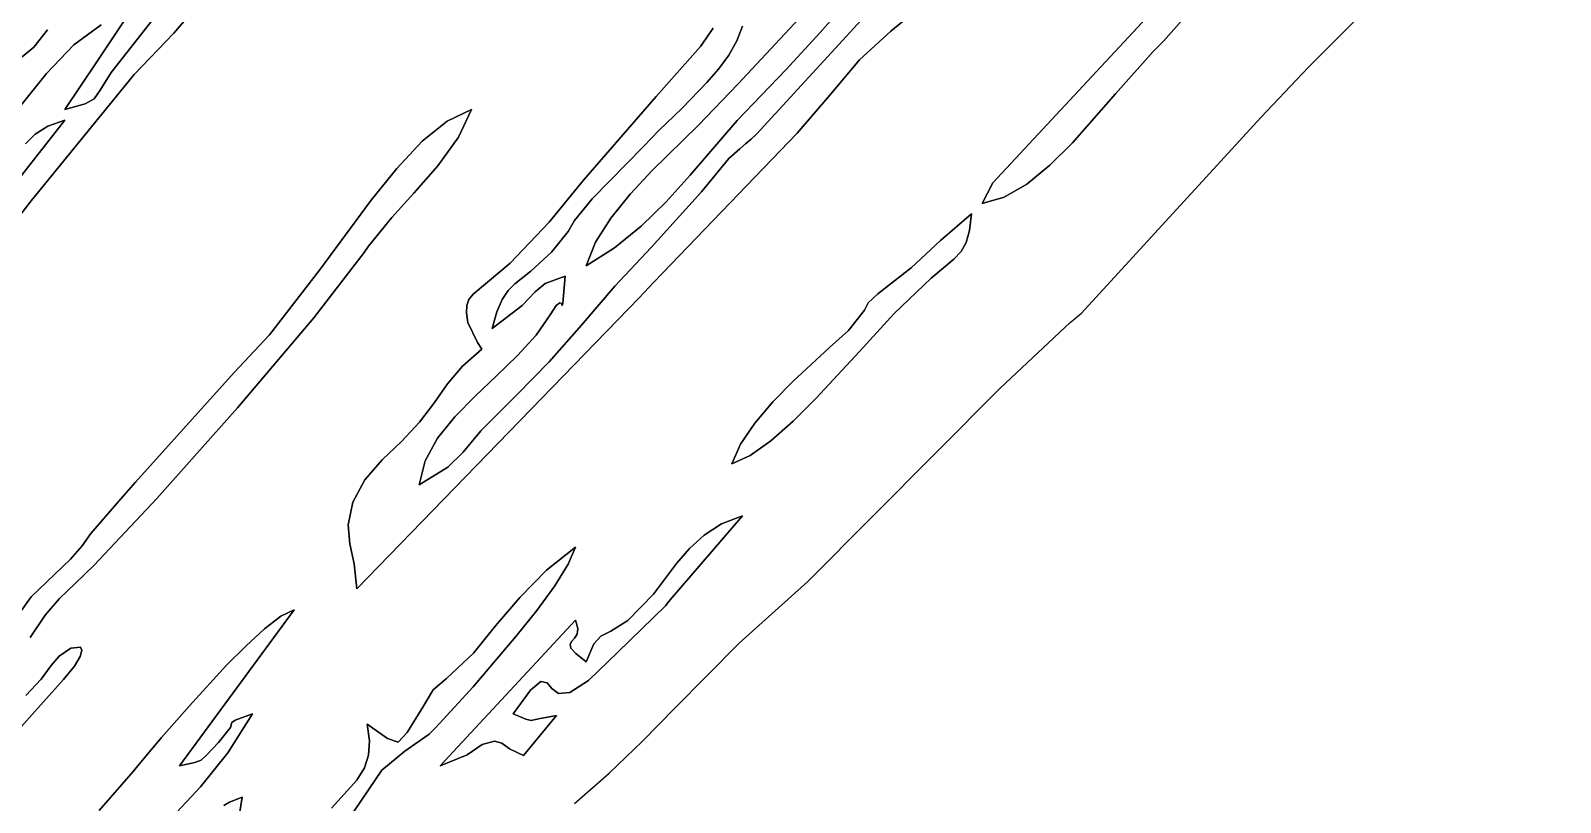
# Model space of a CAD drawing. Extents: x -7.8 to 4, y -2.2 to 5.8.
# Drawn here: x -5.6574 to -5.3056, y 3.2136 to 3.3911 of the extents above; entities that cross this region are included whole.
import ezdxf

# ---------------------------------------------------------------- set-up
doc = ezdxf.new("R2010")
doc.units = 0
doc.layers.add('LAYER_1', color=7, linetype='CONTINUOUS')

msp = doc.modelspace()

# ---------------------------------------------------------------- linework, layer by layer
at = {"layer": 'LAYER_1'}
for points in [[(-5.53235, 3.21335), (-5.52435, 3.22033), (-5.51671, 3.22765), (-5.50929, 3.23516), (-5.49446, 3.2502), (-5.47862, 3.26437), (-5.43443, 3.30885), (-5.41835, 3.32392), (-5.41571, 3.32607), (-5.37446, 3.37109), (-5.36353, 3.38267), (-5.35294, 3.39328), (-5.34219, 3.40463), (-5.33076, 3.41846), (-5.27235, 3.48705)], [(-5.4623, 3.40602), (-5.4758, 3.39063), (-5.48369, 3.38207), (-5.49492, 3.37041), (-5.50573, 3.35783), (-5.51126, 3.35174), (-5.51701, 3.34609), (-5.52311, 3.3411), (-5.52966, 3.33698), (-5.52746, 3.34243), (-5.52396, 3.34795), (-5.5195, 3.35347), (-5.51443, 3.35893), (-5.5038, 3.36938), (-5.49479, 3.3788), (-5.44384, 3.43335)], [(-5.61413, 3.40263), (-5.62445, 3.39054), (-5.63359, 3.38101), (-5.65722, 3.35191), (-5.66463, 3.34254)], [(-5.38977, 3.39668), (-5.39684, 3.38868), (-5.39924, 3.38628), (-5.40793, 3.37655), (-5.41783, 3.3653), (-5.42303, 3.36013), (-5.42828, 3.35581), (-5.43349, 3.35275), (-5.4386, 3.35136), (-5.4386, 3.35136), (-5.43614, 3.35609), (-5.39455, 3.40077)], [(-5.6351, 3.39449), (-5.64229, 3.38371), (-5.64948, 3.37293), (-5.64483, 3.37423), (-5.64274, 3.37537), (-5.64136, 3.37742), (-5.63883, 3.38146), (-5.62587, 3.39795)], [(-5.45458, 3.395), (-5.45959, 3.39096), (-5.46681, 3.38436), (-5.47363, 3.37626), (-5.4811, 3.3675), (-5.51398, 3.33328), (-5.51748, 3.32959), (-5.58238, 3.26269), (-5.58299, 3.26843), (-5.58394, 3.27302), (-5.58434, 3.27742), (-5.58328, 3.28261), (-5.58049, 3.2878), (-5.57654, 3.29234), (-5.57213, 3.29661), (-5.56798, 3.30102), (-5.56454, 3.30558), (-5.56148, 3.30986), (-5.55808, 3.31391), (-5.55362, 3.31781), (-5.55458, 3.31938), (-5.55681, 3.32397), (-5.55716, 3.32614), (-5.55709, 3.32783), (-5.55658, 3.32921), (-5.55563, 3.33045), (-5.55231, 3.33324), (-5.54707, 3.3376), (-5.53813, 3.34705), (-5.53022, 3.35671), (-5.51353, 3.37596), (-5.50335, 3.38742), (-5.50041, 3.39163)], [(-5.49371, 3.39209), (-5.49496, 3.38876), (-5.49683, 3.38547), (-5.49918, 3.38225), (-5.50185, 3.37913), (-5.50759, 3.37328), (-5.5129, 3.36815), (-5.51641, 3.36447), (-5.52823, 3.35241), (-5.53233, 3.34741), (-5.53378, 3.34485), (-5.53762, 3.34015), (-5.54238, 3.33578), (-5.54607, 3.33288), (-5.5476, 3.33129), (-5.54894, 3.32922), (-5.55015, 3.32643), (-5.55122, 3.3226), (-5.54435, 3.32784), (-5.54135, 3.33097), (-5.53908, 3.33292), (-5.53445, 3.33458), (-5.53502, 3.3284), (-5.53511, 3.32785), (-5.53528, 3.3283), (-5.53569, 3.3285), (-5.53649, 3.3279), (-5.53778, 3.32593), (-5.54115, 3.32107), (-5.54545, 3.31635), (-5.55026, 3.3117), (-5.55519, 3.30703), (-5.55983, 3.30226), (-5.56379, 3.29733), (-5.56664, 3.29215), (-5.568, 3.28665), (-5.568, 3.28665), (-5.56145, 3.29065), (-5.55794, 3.29412), (-5.55385, 3.29902), (-5.54554, 3.30732), (-5.53811, 3.31487), (-5.53073, 3.32335), (-5.52304, 3.33228), (-5.51468, 3.34117), (-5.50311, 3.35398), (-5.49684, 3.36167), (-5.4943, 3.36393), (-5.493, 3.36502), (-5.49171, 3.36613), (-5.49047, 3.36728), (-5.46292, 3.39724)], [(-5.65993, 3.37349), (-5.65372, 3.38124), (-5.64743, 3.3878), (-5.64118, 3.39245)], [(-5.65348, 3.39129), (-5.65663, 3.38727), (-5.65935, 3.38506)], [(-5.69796, 3.30878), (-5.64948, 3.37053), (-5.65346, 3.36909), (-5.65635, 3.36727), (-5.65853, 3.36506)], [(-5.67823, 3.23154), (-5.65723, 3.26086), (-5.65723, 3.26086), (-5.64822, 3.26948), (-5.64555, 3.27255), (-5.64357, 3.27541), (-5.63663, 3.28339), (-5.63326, 3.28721), (-5.61056, 3.31244), (-5.60243, 3.32108), (-5.59092, 3.33601), (-5.5791, 3.35209), (-5.57319, 3.35941), (-5.56735, 3.36563), (-5.56161, 3.37029), (-5.55602, 3.37293), (-5.55896, 3.36657), (-5.56374, 3.36002), (-5.56924, 3.35372), (-5.57431, 3.34809), (-5.57971, 3.3415), (-5.58068, 3.34007), (-5.59228, 3.32501), (-5.60981, 3.30429), (-5.62832, 3.28346), (-5.64285, 3.26804), (-5.6471, 3.26394), (-5.65071, 3.26044), (-5.65405, 3.25662), (-5.65749, 3.25153)], [(-5.58822, 3.21228), (-5.58237, 3.21867), (-5.58063, 3.22151), (-5.57967, 3.22444), (-5.57945, 3.22771), (-5.57998, 3.23154), (-5.57998, 3.23154), (-5.57528, 3.22827), (-5.57284, 3.22746), (-5.57078, 3.22968), (-5.56722, 3.23545), (-5.56481, 3.23946), (-5.56176, 3.24207), (-5.55557, 3.24787), (-5.55046, 3.25417), (-5.54487, 3.26072), (-5.53874, 3.26695), (-5.53206, 3.27228), (-5.53376, 3.26838), (-5.53687, 3.26341), (-5.541, 3.25774), (-5.54577, 3.25172), (-5.55564, 3.24017), (-5.56336, 3.23169), (-5.56452, 3.23046), (-5.56574, 3.22928), (-5.57132, 3.22537), (-5.57662, 3.22099), (-5.58433, 3.20953)], [(-5.64159, 3.21167), (-5.63379, 3.22064), (-5.63162, 3.22327), (-5.62725, 3.22848), (-5.62085, 3.23576), (-5.61231, 3.24511), (-5.60785, 3.24961), (-5.60361, 3.25349), (-5.59983, 3.25638), (-5.59676, 3.2579), (-5.62312, 3.22195), (-5.61962, 3.22278), (-5.61814, 3.22326), (-5.61691, 3.22444), (-5.61417, 3.22738), (-5.61142, 3.23078), (-5.61109, 3.23198), (-5.61034, 3.23252), (-5.60634, 3.23394), (-5.61204, 3.22494), (-5.61832, 3.21715), (-5.63241, 3.20204)], [(-5.65848, 3.23819), (-5.65494, 3.24194), (-5.65264, 3.24504), (-5.65085, 3.24722), (-5.6481, 3.24903), (-5.64594, 3.24928), (-5.64559, 3.24856), (-5.64598, 3.24715), (-5.64732, 3.24494), (-5.64981, 3.24182), (-5.65511, 3.23594), (-5.66085, 3.22947)], [(-5.61294, 3.21283), (-5.61165, 3.21364), (-5.60874, 3.21476), (-5.60962, 3.20904)]]:
    msp.add_lwpolyline(points, dxfattribs=at)
at = {"layer": 'LAYER_1', "color": 7}
for points in [[(-5.44384, 3.43335), (-5.49479, 3.3788), (-5.5038, 3.36938), (-5.51443, 3.35893), (-5.5195, 3.35347), (-5.52396, 3.34795), (-5.52746, 3.34243), (-5.52966, 3.33698), (-5.52311, 3.3411), (-5.51701, 3.34609), (-5.51126, 3.35174), (-5.50573, 3.35783), (-5.49492, 3.37041), (-5.48369, 3.38207), (-5.4758, 3.39063), (-5.4623, 3.40602)], [(-5.66463, 3.34254), (-5.65722, 3.35191), (-5.63359, 3.38101), (-5.62445, 3.39054), (-5.61413, 3.40263)], [(-5.39455, 3.40077), (-5.43614, 3.35609), (-5.4386, 3.35136), (-5.4386, 3.35136), (-5.43349, 3.35275), (-5.42828, 3.35581), (-5.42303, 3.36013), (-5.41783, 3.3653), (-5.40793, 3.37655), (-5.39924, 3.38628), (-5.39684, 3.38868), (-5.38977, 3.39668)], [(-5.62587, 3.39795), (-5.63883, 3.38146), (-5.64136, 3.37742), (-5.64274, 3.37537), (-5.64483, 3.37423), (-5.64948, 3.37293), (-5.64229, 3.38371), (-5.6351, 3.39449)], [(-5.50041, 3.39163), (-5.50335, 3.38742), (-5.51353, 3.37596), (-5.53022, 3.35671), (-5.53813, 3.34705), (-5.54707, 3.3376), (-5.55231, 3.33324), (-5.55563, 3.33045), (-5.55658, 3.32921), (-5.55709, 3.32783), (-5.55716, 3.32614), (-5.55681, 3.32397), (-5.55458, 3.31938), (-5.55362, 3.31781), (-5.55808, 3.31391), (-5.56148, 3.30986), (-5.56454, 3.30558), (-5.56798, 3.30102), (-5.57213, 3.29661), (-5.57654, 3.29234), (-5.58049, 3.2878), (-5.58328, 3.28261), (-5.58434, 3.27742), (-5.58394, 3.27302), (-5.58299, 3.26843), (-5.58238, 3.26269), (-5.51748, 3.32959), (-5.51398, 3.33328), (-5.4811, 3.3675), (-5.47363, 3.37626), (-5.46681, 3.38436), (-5.45959, 3.39096), (-5.45458, 3.395)], [(-5.46292, 3.39724), (-5.49047, 3.36728), (-5.49171, 3.36613), (-5.493, 3.36502), (-5.4943, 3.36393), (-5.49684, 3.36167), (-5.50311, 3.35398), (-5.51468, 3.34117), (-5.52304, 3.33228), (-5.53073, 3.32335), (-5.53811, 3.31487), (-5.54554, 3.30732), (-5.55385, 3.29902), (-5.55794, 3.29412), (-5.56145, 3.29065), (-5.568, 3.28665), (-5.568, 3.28665), (-5.56664, 3.29215), (-5.56379, 3.29733), (-5.55983, 3.30226), (-5.55519, 3.30703), (-5.55026, 3.3117), (-5.54545, 3.31635), (-5.54115, 3.32107), (-5.53778, 3.32593), (-5.53649, 3.3279), (-5.53569, 3.3285), (-5.53528, 3.3283), (-5.53511, 3.32785), (-5.53502, 3.3284), (-5.53445, 3.33458), (-5.53908, 3.33292), (-5.54135, 3.33097), (-5.54435, 3.32784), (-5.55122, 3.3226), (-5.55015, 3.32643), (-5.54894, 3.32922), (-5.5476, 3.33129), (-5.54607, 3.33288), (-5.54238, 3.33578), (-5.53762, 3.34015), (-5.53378, 3.34485), (-5.53233, 3.34741), (-5.52823, 3.35241), (-5.51641, 3.36447), (-5.5129, 3.36815), (-5.50759, 3.37328), (-5.50185, 3.37913), (-5.49918, 3.38225), (-5.49683, 3.38547), (-5.49496, 3.38876), (-5.49371, 3.39209)], [(-5.64118, 3.39245), (-5.64743, 3.3878), (-5.65372, 3.38124), (-5.65993, 3.37349)], [(-5.65935, 3.38506), (-5.65663, 3.38727), (-5.65348, 3.39129)], [(-5.65853, 3.36506), (-5.65635, 3.36727), (-5.65346, 3.36909), (-5.64948, 3.37053), (-5.69796, 3.30878)], [(-5.65749, 3.25153), (-5.65405, 3.25662), (-5.65071, 3.26044), (-5.6471, 3.26394), (-5.64285, 3.26804), (-5.62832, 3.28346), (-5.60981, 3.30429), (-5.59228, 3.32501), (-5.58068, 3.34007), (-5.57971, 3.3415), (-5.57431, 3.34809), (-5.56924, 3.35372), (-5.56374, 3.36002), (-5.55896, 3.36657), (-5.55602, 3.37293), (-5.56161, 3.37029), (-5.56735, 3.36563), (-5.57319, 3.35941), (-5.5791, 3.35209), (-5.59092, 3.33601), (-5.60243, 3.32108), (-5.61056, 3.31244), (-5.63326, 3.28721), (-5.63663, 3.28339), (-5.64357, 3.27541), (-5.64555, 3.27255), (-5.64822, 3.26948), (-5.65723, 3.26086), (-5.67823, 3.23154)], [(-5.58433, 3.20953), (-5.57662, 3.22099), (-5.57132, 3.22537), (-5.56574, 3.22928), (-5.56452, 3.23046), (-5.56336, 3.23169), (-5.55564, 3.24017), (-5.54577, 3.25172), (-5.541, 3.25774), (-5.53687, 3.26341), (-5.53376, 3.26838), (-5.53206, 3.27228), (-5.53874, 3.26695), (-5.54487, 3.26072), (-5.55046, 3.25417), (-5.55557, 3.24787), (-5.56176, 3.24207), (-5.56481, 3.23946), (-5.56722, 3.23545), (-5.57078, 3.22968), (-5.57284, 3.22746), (-5.57528, 3.22827), (-5.57998, 3.23154), (-5.57998, 3.23154), (-5.57945, 3.22771), (-5.57967, 3.22444), (-5.58063, 3.22151), (-5.58237, 3.21867), (-5.58822, 3.21228)], [(-5.63241, 3.20204), (-5.61832, 3.21715), (-5.61204, 3.22494), (-5.60634, 3.23394), (-5.61034, 3.23252), (-5.61109, 3.23198), (-5.61142, 3.23078), (-5.61417, 3.22738), (-5.61691, 3.22444), (-5.61814, 3.22326), (-5.61962, 3.22278), (-5.62312, 3.22195), (-5.59676, 3.2579), (-5.59983, 3.25638), (-5.60361, 3.25349), (-5.60785, 3.24961), (-5.61231, 3.24511), (-5.62085, 3.23576), (-5.62725, 3.22848), (-5.63162, 3.22327), (-5.63379, 3.22064), (-5.64159, 3.21167)], [(-5.66085, 3.22947), (-5.65511, 3.23594), (-5.64981, 3.24182), (-5.64732, 3.24494), (-5.64598, 3.24715), (-5.64559, 3.24856), (-5.64594, 3.24928), (-5.6481, 3.24903), (-5.65085, 3.24722), (-5.65264, 3.24504), (-5.65494, 3.24194), (-5.65848, 3.23819)], [(-5.60962, 3.20904), (-5.60874, 3.21476), (-5.61165, 3.21364), (-5.61294, 3.21283)]]:
    msp.add_lwpolyline(points, dxfattribs=at)
at = {"layer": 'LAYER_1'}
for points in [[(-5.49611, 3.29145), (-5.49415, 3.29596), (-5.49084, 3.3008), (-5.48667, 3.3057), (-5.48209, 3.31042), (-5.47365, 3.31822), (-5.46927, 3.32212), (-5.46563, 3.3268), (-5.46475, 3.32844), (-5.46255, 3.33054), (-5.45493, 3.33654), (-5.44817, 3.34285), (-5.44099, 3.34896), (-5.44148, 3.34512), (-5.44224, 3.34237), (-5.4434, 3.3403), (-5.44506, 3.3385), (-5.45029, 3.33413), (-5.45881, 3.32604), (-5.46674, 3.31728), (-5.4768, 3.30644), (-5.48206, 3.30125), (-5.48718, 3.29675), (-5.49194, 3.29335), (-5.49611, 3.29145)], [(-5.52966, 3.24592), (-5.52788, 3.25004), (-5.52626, 3.25177), (-5.52392, 3.25296), (-5.52001, 3.25544), (-5.51417, 3.26144), (-5.50882, 3.26852), (-5.50586, 3.27196), (-5.50248, 3.27506), (-5.49849, 3.27763), (-5.49371, 3.27946), (-5.51033, 3.26013), (-5.51137, 3.25878), (-5.52231, 3.24815), (-5.52906, 3.24159), (-5.53339, 3.23881), (-5.53598, 3.2386), (-5.53749, 3.23976), (-5.53862, 3.24108), (-5.54003, 3.24135), (-5.54241, 3.23938), (-5.54643, 3.23394), (-5.54354, 3.23268), (-5.54226, 3.23237), (-5.54058, 3.23276), (-5.53644, 3.23357), (-5.54404, 3.22435), (-5.54723, 3.22592), (-5.54902, 3.22718), (-5.5507, 3.22766), (-5.55354, 3.22688), (-5.55703, 3.2245), (-5.56321, 3.22195), (-5.53206, 3.2555), (-5.53151, 3.25357), (-5.5317, 3.25225), (-5.53228, 3.25135), (-5.53294, 3.25065), (-5.53333, 3.24996), (-5.53314, 3.24907), (-5.53202, 3.24779), (-5.52966, 3.24592)]]:
    msp.add_lwpolyline(points, close=True, dxfattribs=at)
at = {"layer": 'LAYER_1', "color": 7}
for points in [[(-5.49611, 3.29145), (-5.49194, 3.29335), (-5.48718, 3.29675), (-5.48206, 3.30125), (-5.4768, 3.30644), (-5.46674, 3.31728), (-5.45881, 3.32604), (-5.45029, 3.33413), (-5.44506, 3.3385), (-5.4434, 3.3403), (-5.44224, 3.34237), (-5.44148, 3.34512), (-5.44099, 3.34896), (-5.44817, 3.34285), (-5.45493, 3.33654), (-5.46255, 3.33054), (-5.46475, 3.32844), (-5.46563, 3.3268), (-5.46927, 3.32212), (-5.47365, 3.31822), (-5.48209, 3.31042), (-5.48667, 3.3057), (-5.49084, 3.3008), (-5.49415, 3.29596), (-5.49611, 3.29145)], [(-5.52966, 3.24592), (-5.53202, 3.24779), (-5.53314, 3.24907), (-5.53333, 3.24996), (-5.53294, 3.25065), (-5.53228, 3.25135), (-5.5317, 3.25225), (-5.53151, 3.25357), (-5.53206, 3.2555), (-5.56321, 3.22195), (-5.55703, 3.2245), (-5.55354, 3.22688), (-5.5507, 3.22766), (-5.54902, 3.22718), (-5.54723, 3.22592), (-5.54404, 3.22435), (-5.53644, 3.23357), (-5.54058, 3.23276), (-5.54226, 3.23237), (-5.54354, 3.23268), (-5.54643, 3.23394), (-5.54241, 3.23938), (-5.54003, 3.24135), (-5.53862, 3.24108), (-5.53749, 3.23976), (-5.53598, 3.2386), (-5.53339, 3.23881), (-5.52906, 3.24159), (-5.52231, 3.24815), (-5.51137, 3.25878), (-5.51033, 3.26013), (-5.49371, 3.27946), (-5.49849, 3.27763), (-5.50248, 3.27506), (-5.50586, 3.27196), (-5.50882, 3.26852), (-5.51417, 3.26144), (-5.52001, 3.25544), (-5.52392, 3.25296), (-5.52626, 3.25177), (-5.52788, 3.25004), (-5.52966, 3.24592)]]:
    msp.add_lwpolyline(points, close=True, dxfattribs=at)

doc.saveas('drawing.dxf')
